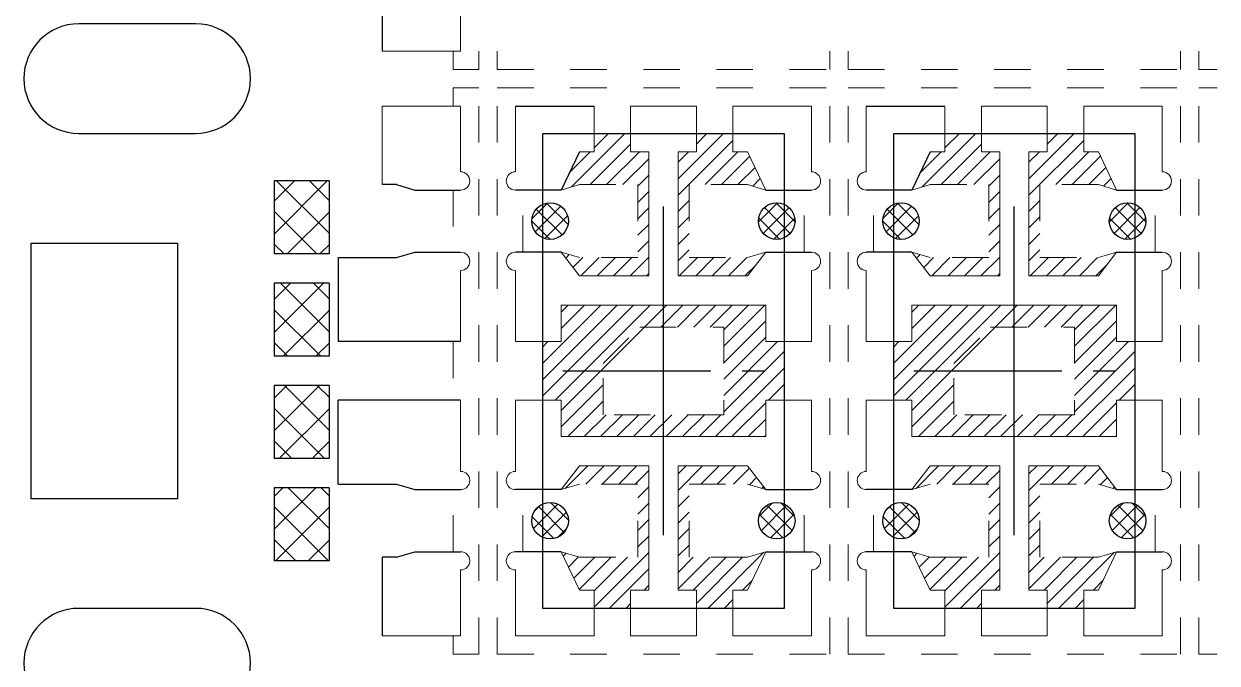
# Model space of a CAD drawing. Extents: x 741 to 839, y -25 to 98.
# Drawn here: x 764.402 to 767.667, y 29.311 to 31.061 of the extents above; entities that cross this region are included whole.
import ezdxf

# ---------------------------------------------------------------- set-up
doc = ezdxf.new("R2010")
doc.units = 0
doc.linetypes.add('CENTER2', pattern=[28.575, 19.05, -3.175, 3.175, -3.175])
doc.linetypes.add('HIDDEN2', pattern=[4.7625, 3.175, -1.5875])
for name, color, linetype in [('1', 7, 'Continuous'), ('BOT', 7, 'Continuous'), ('DIE', 7, 'Continuous'), ('ECTH', 4, 'Continuous'), ('outline', 190, 'Continuous'), ('pkg', 2, 'Continuous'), ('PLATING', 3, 'Continuous'), ('中心线', 1, 'CENTER2'), ('图层1实体', 7, 'Continuous')]:
    doc.layers.add(name, color=color, linetype=linetype)
doc.layers.add('ETCH', color=4, linetype='Continuous', lineweight=15)
doc.layers.add('标注线', color=3, linetype='Continuous', lineweight=9)
pattern_1 = [(135, (736.445245, 35.575345), (-0.02245064, -0.02245064), []), (225, (736.445245, 35.575345), (0.02245064, -0.02245064), [])]
pattern_2 = [(135, (737.405245, 35.575345), (-0.02245064, -0.02245064), []), (225, (737.405245, 35.575345), (0.02245064, -0.02245064), [])]

# ---------------------------------------------------------------- blocks, each defined once
blk = doc.blocks.new('*U13')
at = {"layer": 'pkg'}
blk.add_lwpolyline([(-0.33, -0.65), (-0.33, 0.65), (0.33, 0.65), (0.33, -0.65)], close=True, dxfattribs=at)
at = {"layer": '中心线'}
for p, q in [((0, -0.45), (0, 0.45)), ((-0.13, 0), (0.13, 0))]:
    blk.add_line(p, q, dxfattribs=at)
blk = doc.blocks.new('*U12')
at = {"layer": '标注线', "color": 0, "linetype": 'ByBlock', "lineweight": -2}
for p in [(0, 1.6), (0.96, 1.6)]:
    blk.add_blockref('*U13', p, dxfattribs=at)
blk = doc.blocks.new('*U18')
at = {"color": 7}
blk.add_lwpolyline([(-0.2, 0.35), (0.2, 0.35), (0.2, -0.35), (-0.2, -0.35)], close=True, dxfattribs=at)
blk = doc.blocks.new('*U19')
at = {"color": 0, "linetype": 'ByBlock', "lineweight": -2}
blk.add_blockref('*U18', (0, 1.6), dxfattribs=at)
blk = doc.blocks.new('*U71')
at = {"color": 1, "ltscale": 10}
for p, q in [((0.16, 0.15), (-0.16, 0.15)), ((-0.16, -0.15), (0.16, -0.15))]:
    blk.add_line(p, q, dxfattribs=at)
at = {"layer": '1', "color": 1, "ltscale": 10}
for centre, start, end in [((-0.16, 0), 90, 270), ((0.16, 0), 270, 90)]:
    blk.add_arc(centre, 0.15, start, end, dxfattribs=at)
blk = doc.blocks.new('*U72')
at = {"layer": 'PLATING', "color": 0, "linetype": 'ByBlock', "lineweight": -2, "transparency": 16777216}
for p in [(0, 3.2), (0, 1.6)]:
    blk.add_blockref('*U71', p, dxfattribs=at)
blk = doc.blocks.new('*U77')
at = {"color": 7}
for p, q in [((-0.02, 0.435), (-0.06, 0.435)), ((-0.02, 0.435), (0.03, 0.42)), ((-0.18, 0.235), (-0.02, 0.235)), ((-0.18, 0.235), (-0.18, 0.005)), ((-0.02, 0.235), (0.03, 0.25)), ((0.155, 0.005), (-0.18, 0.005)), ((-0.18, -0.385), (-0.18, -0.155)), ((0.155, -0.155), (-0.18, -0.155)), ((-0.18, -0.385), (-0.02, -0.385)), ((-0.02, -0.385), (0.03, -0.4)), ((-0.02, -0.585), (-0.06, -0.585)), ((-0.06, -0.585), (-0.06, -0.8)), ((-0.02, -0.585), (0.03, -0.57))]:
    blk.add_line(p, q, dxfattribs=at)
at = {"layer": 'DIE', "lineweight": 15}
for p, q in [((0.155, 0.65), (-0.06, 0.65)), ((-0.06, 0.65), (-0.06, 0.435)), ((0.155, 0.65), (0.155, 0.47)), ((0.03, 0.42), (0.135, 0.42)), ((0.03, 0.25), (0.135, 0.25)), ((0.155, 0.2), (0.155, 0.005)), ((0.155, -0.35), (0.155, -0.155)), ((0.03, -0.4), (0.135, -0.4)), ((0.03, -0.57), (0.135, -0.57)), ((0.155, -0.8), (0.155, -0.62)), ((0.155, -0.8), (-0.06, -0.8))]:
    blk.add_line(p, q, dxfattribs=at)
at = {"layer": 'DIE'}
for p, q in [((0.03, 0.42), (0.155, 0.42)), ((0.03, 0.25), (0.155, 0.25)), ((0.03, -0.4), (0.155, -0.4)), ((0.03, -0.57), (0.155, -0.57))]:
    blk.add_line(p, q, dxfattribs=at)
at = {"layer": 'DIE', "lineweight": 15}
for centre in [(0.155, 0.445), (0.155, 0.225), (0.155, -0.375), (0.155, -0.595)]:
    blk.add_arc(centre, 0.025, 270, 90, dxfattribs=at)
at = {"layer": '图层1实体', "color": 4, "linetype": 'HIDDEN2', "lineweight": 15, "ltscale": 0.01}
for p, q in [((0.135, 0.75), (0.135, 0.8)), ((0.135, 0.65), (0.135, 0.7)), ((0.135, 0.42), (0.135, 0.25)), ((0.135, 0.005), (0.135, -0.155)), ((0.135, -0.57), (0.135, -0.4))]:
    blk.add_line(p, q, dxfattribs=at)
blk = doc.blocks.new('*U78')
at = {"color": 0, "linetype": 'ByBlock', "lineweight": -2, "transparency": 16777216}
for p in [(0, 3.2), (0, 1.6), (0, 0)]:
    blk.add_blockref('*U77', p, dxfattribs=at)

msp = doc.modelspace()

# ---------------------------------------------------------------- hatches: boundary and pattern name
at = {"layer": 'ECTH'}
h = msp.add_hatch(dxfattribs=at)
h.set_pattern_fill('ANSI31', color=4, scale=0.01)
h.set_pattern_definition([(45, (-119.181103, -65.416574), (-0.0224506403, 0.0224506403), [])])
h.paths.add_polyline_path([(765.8218, 30.0307), (765.8718, 30.0307), (765.8718, 29.9307), (766.4318, 29.9307), (766.4318, 30.0307), (766.4818, 30.0307), (766.4818, 30.1907), (766.4318, 30.1907), (766.4318, 30.2907), (765.8718, 30.2907), (765.8718, 30.1907), (765.8218, 30.1907)])
h.paths.add_polyline_path([(765.9868, 29.9907), (765.9868, 30.0807), (766.1368, 30.2307), (766.3168, 30.2307), (766.3168, 29.9907)], flags=16)
h.paths.add_polyline_path([(766.0618, 29.4607), (766.0618, 29.5107), (766.1118, 29.5109), (766.1118, 29.8507), (765.9218, 29.8507), (765.8718, 29.7857), (765.9218, 29.8007), (766.0818, 29.8007), (766.0818, 29.6007), (765.9218, 29.6007), (765.8718, 29.6157), (765.9218, 29.5107), (765.9618, 29.5107), (765.9618, 29.4607)])
h.paths.add_polyline_path([(766.3418, 29.4607), (766.3418, 29.5107), (766.3818, 29.5109), (766.4318, 29.6157), (766.3818, 29.6007), (766.2218, 29.6007), (766.2218, 29.8007), (766.3818, 29.8007), (766.4318, 29.7857), (766.3818, 29.8507), (766.1918, 29.8507), (766.1918, 29.5107), (766.2418, 29.5107), (766.2418, 29.4607)])
h.paths.add_polyline_path([(765.9218, 30.6207), (766.0818, 30.6207), (766.0818, 30.4207), (765.9218, 30.4207), (765.8718, 30.4357), (765.9218, 30.3707), (766.1118, 30.3707), (766.1118, 30.7107), (766.0618, 30.7107), (766.0618, 30.7607), (765.9618, 30.7607), (765.9618, 30.7107), (765.9218, 30.7107), (765.8718, 30.6057)])
h.paths.add_polyline_path([(766.2418, 30.7107), (766.1918, 30.7105), (766.1918, 30.3707), (766.3818, 30.3707), (766.4318, 30.4357), (766.3818, 30.4207), (766.2218, 30.4207), (766.2218, 30.6207), (766.3818, 30.6207), (766.4318, 30.6057), (766.3818, 30.7107), (766.3418, 30.7107), (766.3418, 30.7607), (766.2418, 30.7607)])
h = msp.add_hatch(dxfattribs=at)
h.set_pattern_fill('ANSI31', color=4, scale=0.01)
h.set_pattern_definition([(45, (-118.221103, -65.416574), (-0.0224506403, 0.0224506403), [])])
h.paths.add_polyline_path([(766.7818, 30.0307), (766.8318, 30.0307), (766.8318, 29.9307), (767.3918, 29.9307), (767.3918, 30.0307), (767.4418, 30.0307), (767.4418, 30.1907), (767.3918, 30.1907), (767.3918, 30.2907), (766.8318, 30.2907), (766.8318, 30.1907), (766.7818, 30.1907)])
h.paths.add_polyline_path([(766.9468, 29.9907), (766.9468, 30.0807), (767.0968, 30.2307), (767.2768, 30.2307), (767.2768, 29.9907)], flags=16)
h.paths.add_polyline_path([(767.0218, 29.4607), (767.0218, 29.5107), (767.0718, 29.5109), (767.0718, 29.8507), (766.8818, 29.8507), (766.8318, 29.7857), (766.8818, 29.8007), (767.0418, 29.8007), (767.0418, 29.6007), (766.8818, 29.6007), (766.8318, 29.6157), (766.8818, 29.5107), (766.9218, 29.5107), (766.9218, 29.4607)])
h.paths.add_polyline_path([(767.3018, 29.4607), (767.3018, 29.5107), (767.3418, 29.5109), (767.3918, 29.6157), (767.3418, 29.6007), (767.1818, 29.6007), (767.1818, 29.8007), (767.3418, 29.8007), (767.3918, 29.7857), (767.3418, 29.8507), (767.1518, 29.8507), (767.1518, 29.5107), (767.2018, 29.5107), (767.2018, 29.4607)])
h.paths.add_polyline_path([(766.8818, 30.6207), (767.0418, 30.6207), (767.0418, 30.4207), (766.8818, 30.4207), (766.8318, 30.4357), (766.8818, 30.3707), (767.0718, 30.3707), (767.0718, 30.7107), (767.0218, 30.7107), (767.0218, 30.7607), (766.9218, 30.7607), (766.9218, 30.7107), (766.8818, 30.7107), (766.8318, 30.6057)])
h.paths.add_polyline_path([(767.2018, 30.7107), (767.1518, 30.7105), (767.1518, 30.3707), (767.3418, 30.3707), (767.3918, 30.4357), (767.3418, 30.4207), (767.1818, 30.4207), (767.1818, 30.6207), (767.3418, 30.6207), (767.3918, 30.6057), (767.3418, 30.7107), (767.3018, 30.7107), (767.3018, 30.7607), (767.2018, 30.7607)])
at = {"layer": 'ETCH', "lineweight": 15}
h = msp.add_hatch(dxfattribs=at)
h.set_pattern_fill('ANSI37', color=6, scale=0.01, angle=90)
h.set_pattern_definition(pattern_1)
h.paths.add_polyline_path([(765.8918, 30.5207, 1), (765.7918, 30.5207, 1)])
h = msp.add_hatch(dxfattribs=at)
h.set_pattern_fill('ANSI37', color=6, scale=0.01, angle=90)
h.set_pattern_definition(pattern_1)
h.paths.add_polyline_path([(766.4118, 30.5207, -1), (766.5118, 30.5207, -1)])
h = msp.add_hatch(dxfattribs=at)
h.set_pattern_fill('ANSI37', color=6, scale=0.01, angle=90)
h.set_pattern_definition(pattern_2)
h.paths.add_polyline_path([(766.8518, 30.5207, 1), (766.7518, 30.5207, 1)])
h = msp.add_hatch(dxfattribs=at)
h.set_pattern_fill('ANSI37', color=6, scale=0.01, angle=90)
h.set_pattern_definition(pattern_2)
h.paths.add_polyline_path([(767.3718, 30.5207, -1), (767.4718, 30.5207, -1)])
h = msp.add_hatch(dxfattribs=at)
h.set_pattern_fill('ANSI37', color=6, scale=0.01, angle=270)
h.set_pattern_definition(pattern_1)
h.paths.add_polyline_path([(765.8918, 29.7007, -1), (765.7918, 29.7007, -1)])
h = msp.add_hatch(dxfattribs=at)
h.set_pattern_fill('ANSI37', color=6, scale=0.01, angle=270)
h.set_pattern_definition(pattern_1)
h.paths.add_polyline_path([(766.4118, 29.7007, 1), (766.5118, 29.7007, 1)])
h = msp.add_hatch(dxfattribs=at)
h.set_pattern_fill('ANSI37', color=6, scale=0.01, angle=270)
h.set_pattern_definition(pattern_2)
h.paths.add_polyline_path([(766.8518, 29.7007, -1), (766.7518, 29.7007, -1)])
h = msp.add_hatch(dxfattribs=at)
h.set_pattern_fill('ANSI37', color=6, scale=0.01, angle=270)
h.set_pattern_definition(pattern_2)
h.paths.add_polyline_path([(767.3718, 29.7007, 1), (767.4718, 29.7007, 1)])
at = {"layer": 'PLATING'}
h = msp.add_hatch(dxfattribs=at)
h.set_pattern_fill('ANSI37', color=256, scale=0.02)
h.set_pattern_definition([(45, (0, 1.6), (-0.0449012806, 0.0449012806), []), (135, (0, 1.6), (-0.0449012806, -0.0449012806), [])])
h.paths.add_polyline_path([(765.2368, 30.6307), (765.0868, 30.6307), (765.0868, 30.4307), (765.2368, 30.4307)])
h.paths.add_polyline_path([(765.2368, 30.3507), (765.0868, 30.3507), (765.0868, 30.1507), (765.2368, 30.1507)])
h.paths.add_polyline_path([(765.2368, 30.0707), (765.0868, 30.0707), (765.0868, 29.8707), (765.2368, 29.8707)])
h.paths.add_polyline_path([(765.2368, 29.7907), (765.0868, 29.7907), (765.0868, 29.5907), (765.2368, 29.5907)])

# ---------------------------------------------------------------- linework, layer by layer
at = {"color": 7}
for p, q in [((765.7468, 30.8357, 0.1909), (765.9618, 30.8357, 0.1909)), ((766.7068, 30.8357, 0.1909), (766.9218, 30.8357, 0.1909))]:
    msp.add_line(p, q, dxfattribs=at)
at = {"layer": 'BOT', "color": 4, "linetype": 'HIDDEN2', "lineweight": 15, "ltscale": 0.01}
for p, q in [((765.9218, 30.6207, 0.1909), (765.8718, 30.6057, 0.1909)), ((765.9218, 30.6207, 0.1909), (766.0818, 30.6207, 0.1909)), ((766.0818, 30.6207, 0.1909), (766.0818, 30.4207, 0.1909)), ((766.3818, 30.6207, 0.1909), (766.2218, 30.6207, 0.1909)), ((766.2218, 30.6207, 0.1909), (766.2218, 30.4207, 0.1909)), ((766.3818, 30.6207, 0.1909), (766.4318, 30.6057, 0.1909)), ((766.8818, 30.6207, 0.1909), (766.8318, 30.6057, 0.1909)), ((766.8818, 30.6207, 0.1909), (767.0418, 30.6207, 0.1909)), ((767.0418, 30.6207, 0.1909), (767.0418, 30.4207, 0.1909)), ((767.3418, 30.6207, 0.1909), (767.1818, 30.6207, 0.1909)), ((767.1818, 30.6207, 0.1909), (767.1818, 30.4207, 0.1909)), ((767.3418, 30.6207, 0.1909), (767.3918, 30.6057, 0.1909)), ((765.9218, 30.4207, 0.1909), (765.8718, 30.4357, 0.1909)), ((766.3818, 30.4207, 0.1909), (766.4318, 30.4357, 0.1909)), ((766.8818, 30.4207, 0.1909), (766.8318, 30.4357, 0.1909)), ((767.3418, 30.4207, 0.1909), (767.3918, 30.4357, 0.1909)), ((766.0818, 30.4207, 0.1909), (765.9218, 30.4207, 0.1909)), ((766.2218, 30.4207, 0.1909), (766.3818, 30.4207, 0.1909)), ((767.0418, 30.4207, 0.1909), (766.8818, 30.4207, 0.1909)), ((767.1818, 30.4207, 0.1909), (767.3418, 30.4207, 0.1909)), ((765.9218, 29.8007, 0.1909), (765.8718, 29.7857, 0.1909)), ((766.0818, 29.8007, 0.1909), (765.9218, 29.8007, 0.1909)), ((766.0818, 29.6007, 0.1909), (766.0818, 29.8007, 0.1909)), ((766.2218, 29.6007, 0.1909), (766.2218, 29.8007, 0.1909)), ((766.2218, 29.8007, 0.1909), (766.3818, 29.8007, 0.1909)), ((766.3818, 29.8007, 0.1909), (766.4318, 29.7857, 0.1909)), ((766.8818, 29.8007, 0.1909), (766.8318, 29.7857, 0.1909)), ((767.0418, 29.8007, 0.1909), (766.8818, 29.8007, 0.1909)), ((767.0418, 29.6007, 0.1909), (767.0418, 29.8007, 0.1909)), ((767.1818, 29.6007, 0.1909), (767.1818, 29.8007, 0.1909)), ((767.1818, 29.8007, 0.1909), (767.3418, 29.8007, 0.1909)), ((767.3418, 29.8007, 0.1909), (767.3918, 29.7857, 0.1909)), ((765.9218, 29.6007, 0.1909), (765.8718, 29.6157, 0.1909)), ((766.3818, 29.6007, 0.1909), (766.4318, 29.6157, 0.1909)), ((766.8818, 29.6007, 0.1909), (766.8318, 29.6157, 0.1909)), ((767.3418, 29.6007, 0.1909), (767.3918, 29.6157, 0.1909)), ((765.9218, 29.6007, 0.1909), (766.0818, 29.6007, 0.1909)), ((766.3818, 29.6007, 0.1909), (766.2218, 29.6007, 0.1909)), ((766.8818, 29.6007, 0.1909), (767.0418, 29.6007, 0.1909)), ((767.3418, 29.6007, 0.1909), (767.1818, 29.6007, 0.1909))]:
    msp.add_line(p, q, dxfattribs=at)
at = {"layer": 'BOT', "color": 4, "linetype": 'HIDDEN2', "lineweight": 15, "ltscale": 0.01, "elevation": 0.1909}
for points in [[(766.0868, 30.2307), (766.3168, 30.2307), (766.3168, 29.9907), (765.9868, 29.9907), (765.9868, 30.1307)], [(767.0468, 30.2307), (767.2768, 30.2307), (767.2768, 29.9907), (766.9468, 29.9907), (766.9468, 30.1307)]]:
    msp.add_lwpolyline(points, close=True, dxfattribs=at)
at = {"layer": 'DIE', "lineweight": 15}
for p, q in [((765.7468, 30.6557, 0.1909), (765.7468, 30.8357, 0.1909)), ((765.9618, 30.8357, 0.1909), (765.9618, 30.7105, 0.1909)), ((766.5568, 30.8357, 0.1909), (766.3418, 30.8357, 0.1909)), ((766.3418, 30.8357, 0.1909), (766.3418, 30.7105, 0.1909)), ((766.5568, 30.6557, 0.1909), (766.5568, 30.8357, 0.1909)), ((766.7068, 30.6557, 0.1909), (766.7068, 30.8357, 0.1909)), ((766.9218, 30.8357, 0.1909), (766.9218, 30.7105, 0.1909)), ((767.5168, 30.8357, 0.1909), (767.3018, 30.8357, 0.1909)), ((767.3018, 30.8357, 0.1909), (767.3018, 30.7105, 0.1909)), ((767.5168, 30.6557, 0.1909), (767.5168, 30.8357, 0.1909)), ((765.9618, 30.7107, 0.1909), (765.9218, 30.7107, 0.1909)), ((766.1118, 30.7107, 0.1909), (766.0618, 30.7107, 0.1909)), ((766.1118, 30.7105, 0.1909), (766.1118, 30.3707, 0.1909)), ((766.1918, 30.7107, 0.1909), (766.2418, 30.7107, 0.1909)), ((766.1918, 30.7105, 0.1909), (766.1918, 30.3707, 0.1909)), ((766.3418, 30.7107, 0.1909), (766.3818, 30.7107, 0.1909)), ((766.4318, 30.6057, 0.1909), (766.3818, 30.7105, 0.1909)), ((766.9218, 30.7107, 0.1909), (766.8818, 30.7107, 0.1909)), ((767.0718, 30.7107, 0.1909), (767.0218, 30.7107, 0.1909)), ((767.0718, 30.7105, 0.1909), (767.0718, 30.3707, 0.1909)), ((767.1518, 30.7107, 0.1909), (767.2018, 30.7107, 0.1909)), ((767.1518, 30.7105, 0.1909), (767.1518, 30.3707, 0.1909)), ((767.3018, 30.7107, 0.1909), (767.3418, 30.7107, 0.1909)), ((767.3918, 30.6057, 0.1909), (767.3418, 30.7105, 0.1909)), ((765.8718, 30.6057, 0.1909), (765.7668, 30.6057, 0.1909)), ((766.8318, 30.6057, 0.1909), (766.7268, 30.6057, 0.1909)), ((765.8718, 30.4357, 0.1909), (765.7668, 30.4357, 0.1909)), ((765.8718, 30.4357, 0.1909), (765.9218, 30.3707, 0.1909)), ((766.4318, 30.4357, 0.1909), (766.3818, 30.3707, 0.1909)), ((766.4318, 30.4357, 0.1909), (766.5568, 30.4357, 0.1909)), ((766.8318, 30.4357, 0.1909), (766.7268, 30.4357, 0.1909)), ((766.8318, 30.4357, 0.1909), (766.8818, 30.3707, 0.1909)), ((767.3918, 30.4357, 0.1909), (767.3418, 30.3707, 0.1909)), ((767.3918, 30.4357, 0.1909), (767.5168, 30.4357, 0.1909)), ((765.7468, 30.1907, 0.1909), (765.7468, 30.3857, 0.1909)), ((766.1118, 30.3707, 0.1909), (765.9218, 30.3707, 0.1909)), ((766.1918, 30.3707, 0.1909), (766.3818, 30.3707, 0.1909)), ((766.5568, 30.1907, 0.1909), (766.5568, 30.3857, 0.1909)), ((766.7068, 30.1907, 0.1909), (766.7068, 30.3857, 0.1909)), ((767.0718, 30.3707, 0.1909), (766.8818, 30.3707, 0.1909)), ((767.1518, 30.3707, 0.1909), (767.3418, 30.3707, 0.1909)), ((767.5168, 30.1907, 0.1909), (767.5168, 30.3857, 0.1909)), ((766.4318, 30.2907, 0.1909), (765.8718, 30.2907, 0.1909)), ((765.8718, 30.2907, 0.1909), (765.8718, 30.1907, 0.1909)), ((766.4318, 30.2907, 0.1909), (766.4318, 30.1907, 0.1909)), ((767.3918, 30.2907, 0.1909), (766.8318, 30.2907, 0.1909)), ((766.8318, 30.2907, 0.1909), (766.8318, 30.1907, 0.1909)), ((767.3918, 30.2907, 0.1909), (767.3918, 30.1907, 0.1909)), ((765.8718, 30.1907, 0.1909), (765.7468, 30.1907, 0.1909)), ((766.4318, 30.1907, 0.1909), (766.5568, 30.1907, 0.1909)), ((766.8318, 30.1907, 0.1909), (766.7068, 30.1907, 0.1909)), ((767.3918, 30.1907, 0.1909), (767.5168, 30.1907, 0.1909)), ((765.8718, 30.0307, 0.1909), (765.7468, 30.0307, 0.1909)), ((765.7468, 29.8357, 0.1909), (765.7468, 30.0307, 0.1909)), ((765.8718, 30.0307, 0.1909), (765.8718, 29.9307, 0.1909)), ((766.4318, 30.0307, 0.1909), (766.4318, 29.9307, 0.1909)), ((766.4318, 30.0307, 0.1909), (766.5568, 30.0307, 0.1909)), ((766.5568, 29.8357, 0.1909), (766.5568, 30.0307, 0.1909)), ((766.8318, 30.0307, 0.1909), (766.7068, 30.0307, 0.1909)), ((766.7068, 29.8357, 0.1909), (766.7068, 30.0307, 0.1909)), ((766.8318, 30.0307, 0.1909), (766.8318, 29.9307, 0.1909)), ((767.3918, 30.0307, 0.1909), (767.3918, 29.9307, 0.1909)), ((767.3918, 30.0307, 0.1909), (767.5168, 30.0307, 0.1909)), ((767.5168, 29.8357, 0.1909), (767.5168, 30.0307, 0.1909)), ((766.4318, 29.9307, 0.1909), (765.8718, 29.9307, 0.1909)), ((767.3918, 29.9307, 0.1909), (766.8318, 29.9307, 0.1909)), ((765.8718, 29.7857, 0.1909), (765.9218, 29.8507, 0.1909)), ((766.1118, 29.8507, 0.1909), (765.9218, 29.8507, 0.1909)), ((766.1118, 29.5109, 0.1909), (766.1118, 29.8507, 0.1909)), ((766.1918, 29.5109, 0.1909), (766.1918, 29.8507, 0.1909)), ((766.1918, 29.8507, 0.1909), (766.3818, 29.8507, 0.1909)), ((766.4318, 29.7857, 0.1909), (766.3818, 29.8507, 0.1909)), ((766.8318, 29.7857, 0.1909), (766.8818, 29.8507, 0.1909)), ((767.0718, 29.8507, 0.1909), (766.8818, 29.8507, 0.1909)), ((767.0718, 29.5109, 0.1909), (767.0718, 29.8507, 0.1909)), ((767.1518, 29.5109, 0.1909), (767.1518, 29.8507, 0.1909)), ((767.1518, 29.8507, 0.1909), (767.3418, 29.8507, 0.1909)), ((767.3918, 29.7857, 0.1909), (767.3418, 29.8507, 0.1909)), ((765.8718, 29.7857, 0.1909), (765.7668, 29.7857, 0.1909)), ((766.8318, 29.7857, 0.1909), (766.7268, 29.7857, 0.1909)), ((765.8718, 29.6157, 0.1909), (765.7668, 29.6157, 0.1909)), ((765.8718, 29.6157, 0.1909), (765.9218, 29.5109, 0.1909)), ((766.4318, 29.6157, 0.1909), (766.3818, 29.5109, 0.1909)), ((766.4318, 29.6157, 0.1909), (766.5568, 29.6157, 0.1909)), ((766.8318, 29.6157, 0.1909), (766.7268, 29.6157, 0.1909)), ((766.8318, 29.6157, 0.1909), (766.8818, 29.5109, 0.1909)), ((767.3918, 29.6157, 0.1909), (767.3418, 29.5109, 0.1909)), ((767.3918, 29.6157, 0.1909), (767.5168, 29.6157, 0.1909)), ((765.7468, 29.3857, 0.1909), (765.7468, 29.5657, 0.1909)), ((766.5568, 29.3857, 0.1909), (766.5568, 29.5657, 0.1909)), ((766.7068, 29.3857, 0.1909), (766.7068, 29.5657, 0.1909)), ((767.5168, 29.3857, 0.1909), (767.5168, 29.5657, 0.1909)), ((765.9618, 29.5107, 0.1909), (765.9218, 29.5107, 0.1909)), ((765.9618, 29.3857, 0.1909), (765.9618, 29.5109, 0.1909)), ((766.1118, 29.5107, 0.1909), (766.0618, 29.5107, 0.1909)), ((766.1918, 29.5107, 0.1909), (766.2418, 29.5107, 0.1909)), ((766.3418, 29.3857, 0.1909), (766.3418, 29.5109, 0.1909)), ((766.3418, 29.5107, 0.1909), (766.3818, 29.5107, 0.1909)), ((766.9218, 29.5107, 0.1909), (766.8818, 29.5107, 0.1909)), ((766.9218, 29.3857, 0.1909), (766.9218, 29.5109, 0.1909)), ((767.0718, 29.5107, 0.1909), (767.0218, 29.5107, 0.1909)), ((767.1518, 29.5107, 0.1909), (767.2018, 29.5107, 0.1909)), ((767.3018, 29.3857, 0.1909), (767.3018, 29.5109, 0.1909)), ((767.3018, 29.5107, 0.1909), (767.3418, 29.5107, 0.1909)), ((765.7468, 29.3857, 0.1909), (765.9618, 29.3857, 0.1909)), ((766.3418, 29.3857, 0.1909), (766.5568, 29.3857, 0.1909)), ((766.7068, 29.3857, 0.1909), (766.9218, 29.3857, 0.1909)), ((767.3018, 29.3857, 0.1909), (767.5168, 29.3857, 0.1909))]:
    msp.add_line(p, q, dxfattribs=at)
at = {"layer": 'DIE'}
for p, q in [((765.9218, 30.7107, 0.1909), (765.8718, 30.6057, 0.1909)), ((766.8818, 30.7107, 0.1909), (766.8318, 30.6057, 0.1909)), ((765.8718, 30.6057, 0.1909), (765.7468, 30.6057, 0.1909)), ((766.4318, 30.6057, 0.1909), (766.5568, 30.6057, 0.1909)), ((766.8318, 30.6057, 0.1909), (766.7068, 30.6057, 0.1909)), ((767.3918, 30.6057, 0.1909), (767.5168, 30.6057, 0.1909)), ((765.8718, 30.4357, 0.1909), (765.7468, 30.4357, 0.1909)), ((766.4318, 30.4357, 0.1909), (766.5568, 30.4357, 0.1909)), ((766.8318, 30.4357, 0.1909), (766.7068, 30.4357, 0.1909)), ((767.3918, 30.4357, 0.1909), (767.5168, 30.4357, 0.1909)), ((765.8718, 29.7857, 0.1909), (765.7468, 29.7857, 0.1909)), ((766.4318, 29.7857, 0.1909), (766.5568, 29.7857, 0.1909)), ((766.8318, 29.7857, 0.1909), (766.7068, 29.7857, 0.1909)), ((767.3918, 29.7857, 0.1909), (767.5168, 29.7857, 0.1909)), ((765.8718, 29.6157, 0.1909), (765.7468, 29.6157, 0.1909)), ((766.4318, 29.6157, 0.1909), (766.5568, 29.6157, 0.1909)), ((766.8318, 29.6157, 0.1909), (766.7068, 29.6157, 0.1909)), ((767.3918, 29.6157, 0.1909), (767.5168, 29.6157, 0.1909))]:
    msp.add_line(p, q, dxfattribs=at)
at = {"layer": 'DIE', "lineweight": 15, "elevation": 0.1909}
for points in [[(766.2418, 30.7105), (766.2418, 30.8357), (766.0618, 30.8357), (766.0618, 30.7105)], [(767.2018, 30.7105), (767.2018, 30.8357), (767.0218, 30.8357), (767.0218, 30.7105)], [(766.0618, 29.5109), (766.0618, 29.3857), (766.2418, 29.3857), (766.2418, 29.5109)], [(767.0218, 29.5109), (767.0218, 29.3857), (767.2018, 29.3857), (767.2018, 29.5109)]]:
    msp.add_lwpolyline(points, dxfattribs=at)
at = {"layer": 'DIE'}
for centre in [(765.8418, 30.5207, 0.1909), (766.4618, 30.5207, 0.1909), (766.8018, 30.5207, 0.1909), (767.4218, 30.5207, 0.1909), (765.8418, 29.7007, 0.1909), (766.4618, 29.7007, 0.1909), (766.8018, 29.7007, 0.1909), (767.4218, 29.7007, 0.1909)]:
    msp.add_circle(centre, 0.05, dxfattribs=at)
at = {"layer": 'DIE', "lineweight": 15}
for centre, start, end in [((765.7468, 30.6307, 0.1909), 90, 270), ((766.5568, 30.6307, 0.1909), 270, 90), ((766.7068, 30.6307, 0.1909), 90, 270), ((767.5168, 30.6307, 0.1909), 270, 90), ((765.7468, 30.4107, 0.1909), 90, 270), ((766.5568, 30.4107, 0.1909), 270, 90), ((766.7068, 30.4107, 0.1909), 90, 270), ((767.5168, 30.4107, 0.1909), 270, 90), ((765.7468, 29.8107, 0.1909), 90, 270), ((766.5568, 29.8107, 0.1909), 270, 90), ((766.7068, 29.8107, 0.1909), 90, 270), ((767.5168, 29.8107, 0.1909), 270, 90), ((765.7468, 29.5907, 0.1909), 90, 270), ((766.5568, 29.5907, 0.1909), 270, 90), ((766.7068, 29.5907, 0.1909), 90, 270), ((767.5168, 29.5907, 0.1909), 270, 90)]:
    msp.add_arc(centre, 0.025, start, end, dxfattribs=at)
at = {"layer": 'outline', "color": 6, "lineweight": 15, "elevation": 0.1909}
for points in [[(765.8218, 29.4607), (766.4818, 29.4607), (766.4818, 30.7607), (765.8218, 30.7607)], [(766.7818, 29.4607), (767.4418, 29.4607), (767.4418, 30.7607), (766.7818, 30.7607)]]:
    msp.add_lwpolyline(points, close=True, dxfattribs=at)
at = {"layer": 'PLATING'}
for p, q in [((765.0868, 30.6307, 0.1909), (765.0868, 30.4307, 0.1909)), ((765.2368, 30.6307, 0.1909), (765.0868, 30.6307, 0.1909)), ((765.2368, 30.6307, 0.1909), (765.2368, 30.4307, 0.1909)), ((765.2368, 30.4307, 0.1909), (765.0868, 30.4307, 0.1909)), ((765.0868, 30.3507, 0.1909), (765.0868, 30.1507, 0.1909)), ((765.2368, 30.3507, 0.1909), (765.0868, 30.3507, 0.1909)), ((765.2368, 30.3507, 0.1909), (765.2368, 30.1507, 0.1909)), ((765.2368, 30.1507, 0.1909), (765.0868, 30.1507, 0.1909)), ((765.0868, 30.0707, 0.1909), (765.0868, 29.8707, 0.1909)), ((765.2368, 30.0707, 0.1909), (765.0868, 30.0707, 0.1909)), ((765.2368, 30.0707, 0.1909), (765.2368, 29.8707, 0.1909)), ((765.2368, 29.8707, 0.1909), (765.0868, 29.8707, 0.1909)), ((765.0868, 29.7907, 0.1909), (765.0868, 29.5907, 0.1909)), ((765.2368, 29.7907, 0.1909), (765.0868, 29.7907, 0.1909)), ((765.2368, 29.7907, 0.1909), (765.2368, 29.5907, 0.1909)), ((765.2368, 29.5907, 0.1909), (765.0868, 29.5907, 0.1909))]:
    msp.add_line(p, q, dxfattribs=at)
at = {"layer": '中心线', "linetype": 'CENTER2', "ltscale": 0.01}
for p, q in [((766.1518, 29.8357, 0.1909), (766.1518, 30.3857, 0.1909)), ((767.1118, 29.8357, 0.1909), (767.1118, 30.3857, 0.1909)), ((765.8768, 30.1107, 0.1909), (766.4268, 30.1107, 0.1909)), ((766.8368, 30.1107, 0.1909), (767.3868, 30.1107, 0.1909))]:
    msp.add_line(p, q, dxfattribs=at)
at = {"layer": '图层1实体', "color": 4, "linetype": 'HIDDEN2', "lineweight": 15, "ltscale": 0.01}
for p, q in [((765.6468, 30.9357, 0.1909), (765.6468, 30.9857, 0.1909)), ((765.6968, 30.9357, 0.1909), (765.6968, 30.9857, 0.1909)), ((766.6068, 30.9357, 0.1909), (766.6068, 30.9857, 0.1909)), ((766.6568, 30.9357, 0.1909), (766.6568, 30.9857, 0.1909)), ((767.5668, 30.9357, 0.1909), (767.5668, 30.9857, 0.1909)), ((767.6168, 30.9357, 0.1909), (767.6168, 30.9857, 0.1909)), ((765.5768, 30.9357, 0.1909), (765.6468, 30.9357, 0.1909)), ((765.6968, 30.9357, 0.1909), (766.6068, 30.9357, 0.1909)), ((766.6568, 30.9357, 0.1909), (767.5668, 30.9357, 0.1909)), ((767.6168, 30.9357, 0.1909), (767.6668, 30.9357, 0.1909)), ((765.5768, 30.8857, 0.1909), (765.6468, 30.8857, 0.1909)), ((765.6468, 29.3357, 0.1909), (765.6468, 30.8857, 0.1909)), ((765.6968, 29.3357, 0.1909), (765.6968, 30.8857, 0.1909)), ((765.6968, 30.8857, 0.1909), (766.6068, 30.8857, 0.1909)), ((766.6068, 29.3357, 0.1909), (766.6068, 30.8857, 0.1909)), ((766.6568, 29.3357, 0.1909), (766.6568, 30.8857, 0.1909)), ((766.6568, 30.8857, 0.1909), (767.5668, 30.8857, 0.1909)), ((767.5668, 29.3357, 0.1909), (767.5668, 30.8857, 0.1909)), ((767.6168, 29.3357, 0.1909), (767.6168, 30.8857, 0.1909)), ((767.6168, 30.8857, 0.1909), (767.6668, 30.8857, 0.1909)), ((765.7668, 30.4357, 0.1909), (765.7668, 30.6057, 0.1909)), ((766.5368, 30.4357, 0.1909), (766.5368, 30.6057, 0.1909)), ((766.7268, 30.4357, 0.1909), (766.7268, 30.6057, 0.1909)), ((767.4968, 30.4357, 0.1909), (767.4968, 30.6057, 0.1909)), ((765.7668, 29.6157, 0.1909), (765.7668, 29.7857, 0.1909)), ((766.5368, 29.6157, 0.1909), (766.5368, 29.7857, 0.1909)), ((766.7268, 29.6157, 0.1909), (766.7268, 29.7857, 0.1909)), ((767.4968, 29.6157, 0.1909), (767.4968, 29.7857, 0.1909)), ((765.5768, 29.3357, 0.1909), (765.6468, 29.3357, 0.1909)), ((765.6968, 29.3357, 0.1909), (766.6068, 29.3357, 0.1909)), ((766.6568, 29.3357, 0.1909), (767.5668, 29.3357, 0.1909)), ((767.6168, 29.3357, 0.1909), (767.6668, 29.3357, 0.1909))]:
    msp.add_line(p, q, dxfattribs=at)

# ---------------------------------------------------------------- block references
at = {"color": 4}
msp.add_blockref('*U78', (765.4418, 28.5857, 0.1909), dxfattribs=at)
at = {"color": 7}
msp.add_blockref('*U19', (764.6218, 28.5107, 0.1909), dxfattribs=at)
at = {"layer": 'PLATING', "color": 4}
msp.add_blockref('*U72', (764.7118, 27.7107, 0.1909), dxfattribs=at)
at = {"layer": '标注线', "color": 4}
msp.add_blockref('*U12', (766.1518, 28.5107, 0.1909), dxfattribs=at)

doc.saveas('drawing.dxf')
